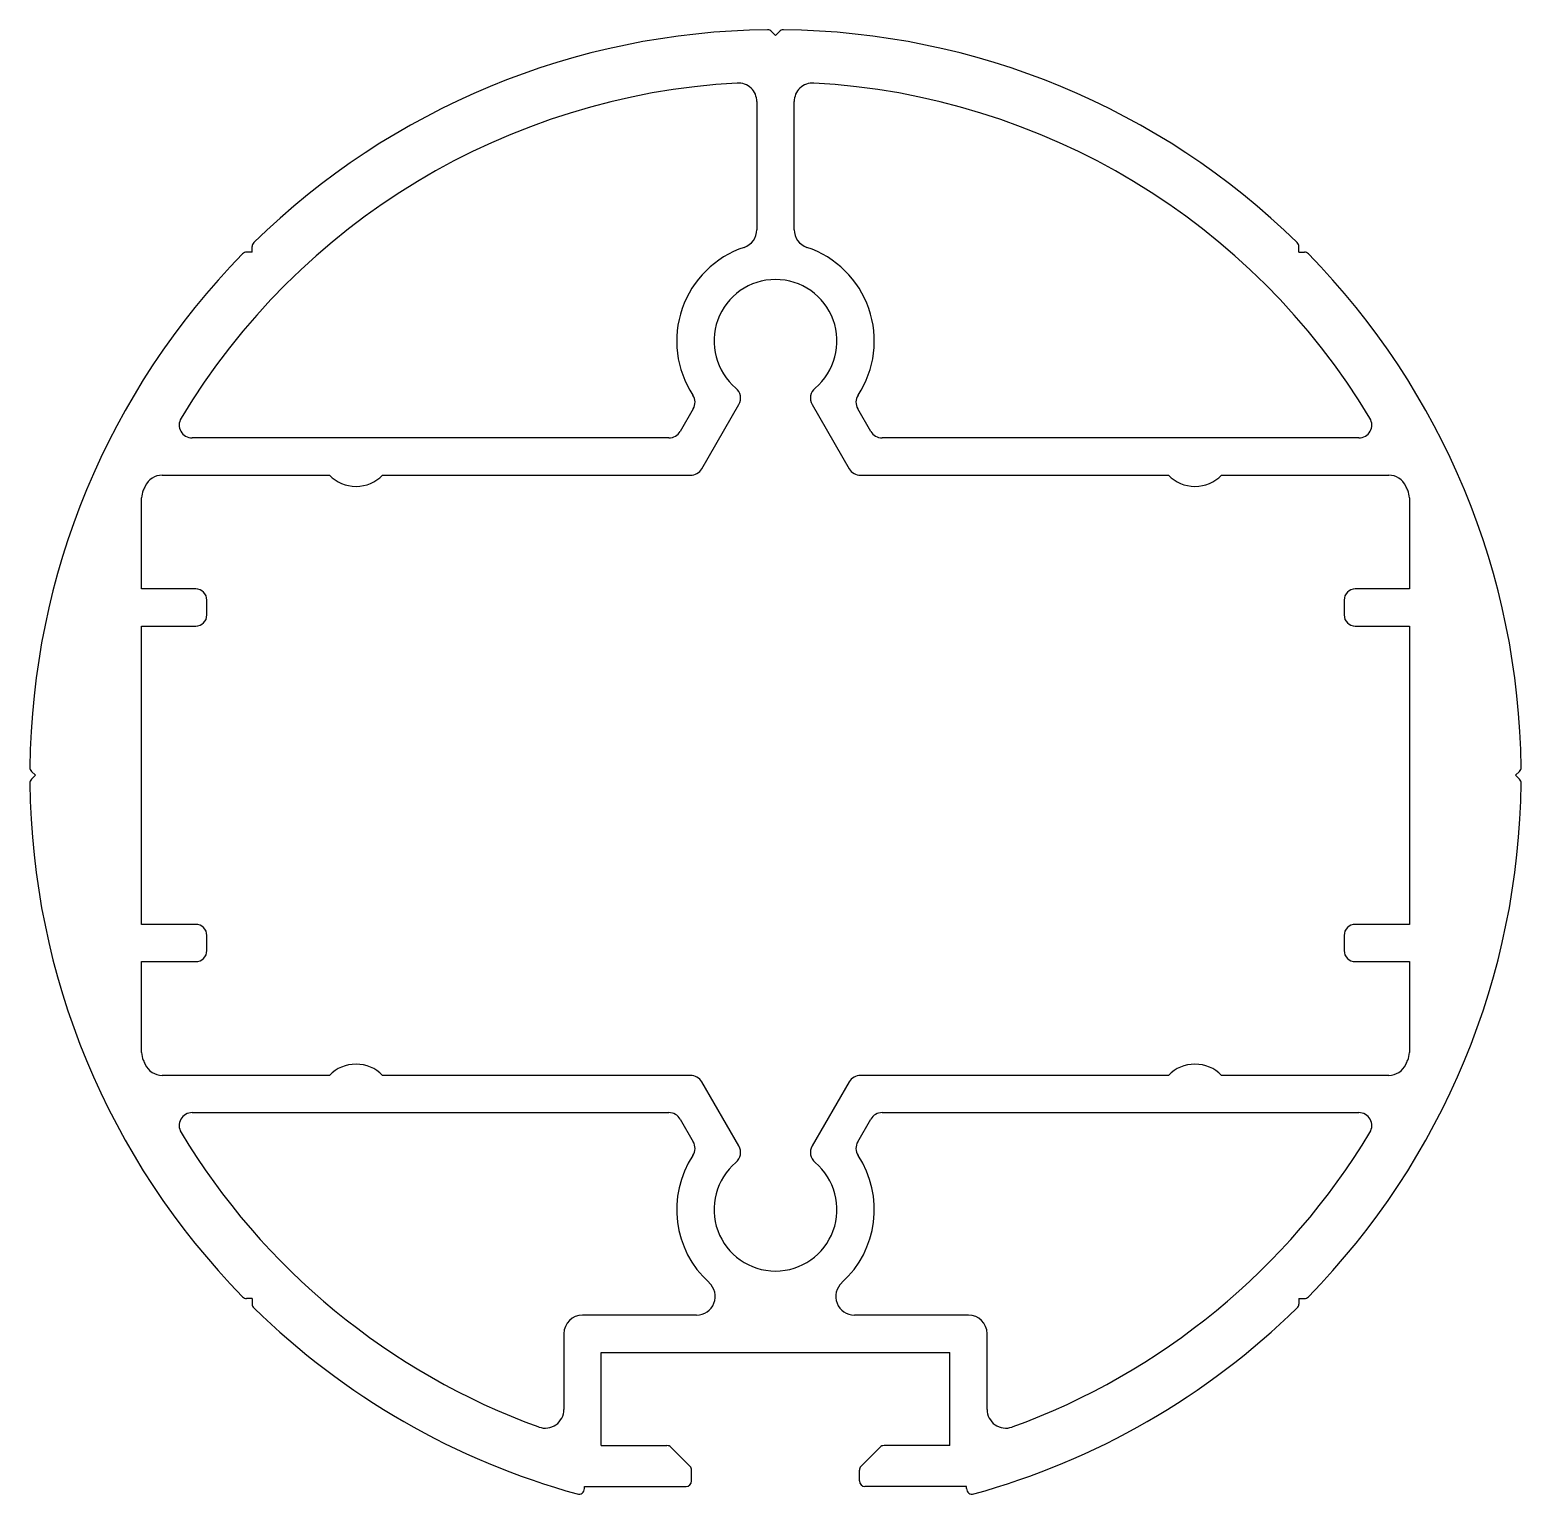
# Model space of a CAD drawing. Extents: x 344.1 to 424.1, y 897.1 to 975.7.
import ezdxf

# ---------------------------------------------------------------- set-up
doc = ezdxf.new("R2010")
doc.units = 0
doc.layers.get('0').update_dxf_attribs({"linetype": 'CONTINUOUS'})

msp = doc.modelspace()

# ---------------------------------------------------------------- linework, layer by layer
for p, q in [((384.113, 975.397), (383.903, 975.606)), ((384.113, 975.397), (384.323, 975.606)), ((383.113, 971.841), (383.113, 964.971)), ((385.113, 964.971), (385.113, 971.841)), ((356.041, 963.769), (356.041, 964.065)), ((412.185, 963.769), (412.185, 964.065)), ((356.041, 963.769), (355.744, 963.769)), ((412.185, 963.769), (412.482, 963.769)), ((379.702, 955.356), (379.003, 954.147)), ((380.158, 952.147), (382.144, 955.586)), ((386.082, 955.586), (388.068, 952.147)), ((389.223, 954.147), (388.524, 955.356)), ((378.397, 953.797), (352.827, 953.797)), ((415.399, 953.797), (389.829, 953.797)), ((351.213, 951.797), (360.185, 951.797)), ((363.041, 951.797), (379.552, 951.797)), ((388.674, 951.797), (405.185, 951.797)), ((408.041, 951.797), (417.013, 951.797)), ((350.113, 945.697), (350.113, 950.577)), ((418.113, 950.577), (418.113, 945.697)), ((353.013, 945.697), (350.113, 945.697)), ((418.113, 945.697), (415.213, 945.697)), ((353.613, 944.297), (353.613, 945.097)), ((414.613, 945.097), (414.613, 944.297)), ((350.113, 943.697), (353.013, 943.697)), ((350.113, 927.697), (350.113, 943.697)), ((415.213, 943.697), (418.113, 943.697)), ((418.113, 943.697), (418.113, 927.697)), ((344.413, 935.697), (344.203, 935.906)), ((344.413, 935.697), (344.203, 935.487)), ((423.813, 935.697), (424.023, 935.906)), ((423.813, 935.697), (424.023, 935.487)), ((353.013, 927.697), (350.113, 927.697)), ((418.113, 927.697), (415.213, 927.697)), ((353.613, 926.297), (353.613, 927.097)), ((414.613, 927.097), (414.613, 926.297)), ((350.113, 925.697), (353.013, 925.697)), ((350.113, 920.816), (350.113, 925.697)), ((415.213, 925.697), (418.113, 925.697)), ((418.113, 925.697), (418.113, 920.816)), ((360.185, 919.597), (351.213, 919.597)), ((379.552, 919.597), (363.041, 919.597)), ((382.144, 915.807), (380.158, 919.247)), ((388.068, 919.247), (386.082, 915.807)), ((405.185, 919.597), (388.674, 919.597)), ((417.013, 919.597), (408.041, 919.597)), ((352.827, 917.597), (378.397, 917.597)), ((389.829, 917.597), (415.399, 917.597)), ((379.003, 917.247), (379.702, 916.037)), ((388.524, 916.037), (389.223, 917.247)), ((356.041, 907.624), (355.744, 907.624)), ((356.041, 907.624), (356.041, 907.328)), ((412.185, 907.624), (412.482, 907.624)), ((412.185, 907.624), (412.185, 907.328)), ((379.878, 906.732), (373.763, 906.732)), ((394.463, 906.732), (388.348, 906.732)), ((372.763, 905.732), (372.763, 901.668)), ((395.463, 901.668), (395.463, 905.732)), ((374.763, 904.732), (393.463, 904.732)), ((374.763, 899.732), (374.763, 904.732)), ((393.463, 899.732), (393.463, 904.732)), ((374.763, 899.732), (378.289, 899.732)), ((378.501, 899.644), (379.525, 898.62)), ((389.725, 899.644), (388.701, 898.62)), ((393.463, 899.732), (389.937, 899.732)), ((379.613, 897.832), (379.613, 898.408)), ((388.613, 897.832), (388.613, 898.408)), ((373.863, 897.424), (373.863, 897.532)), ((373.863, 897.532), (379.313, 897.532)), ((394.363, 897.532), (388.913, 897.532)), ((394.363, 897.424), (394.363, 897.532))]:
    msp.add_line(p, q)
for centre, radius, start, end in [((384.113, 935.697), 40, 90.60908, 134.39092), ((383.691, 975.394), 0.3, 45, 90.60908), ((384.535, 975.394), 0.3, 89.39092, 135), ((384.113, 935.697), 40, 45.60908, 89.39092), ((384.113, 935.697), 37.2, 93.16713, 148.99797), ((382.113, 971.841), 1, 0, 93.16713), ((386.113, 971.841), 1, 86.83287, 180), ((384.113, 935.697), 37.2, 31.00203, 86.83287), ((382.113, 964.971), 1, 288.5094, 0), ((386.113, 964.971), 1, 180, 251.4906), ((356.341, 964.065), 0.3, 134.39092, 180), ((384.113, 958.997), 5.3, 108.5094, 213.25632), ((384.113, 958.997), 5.3, 326.74368, 71.4906), ((411.885, 964.065), 0.3, 0, 45.60908), ((384.113, 935.697), 40, 135.60908, 179.39092), ((355.744, 963.469), 0.3, 90, 135.60908), ((412.482, 963.469), 0.3, 44.39092, 90), ((384.113, 935.697), 40, 0.60908, 44.39092), ((384.113, 958.997), 3.3, 310.07866, 229.92134), ((379.096, 955.706), 0.7, 330, 33.25632), ((381.538, 955.936), 0.7, 330, 49.92134), ((386.688, 955.936), 0.7, 130.07866, 210), ((389.13, 955.706), 0.7, 146.74368, 210), ((352.827, 954.497), 0.7, 148.99797, 270), ((415.399, 954.497), 0.7, 270, 31.00203), ((378.397, 954.497), 0.7, 270, 330), ((389.829, 954.497), 0.7, 210, 270), ((379.552, 952.497), 0.7, 270, 330), ((388.674, 952.497), 0.7, 210, 270), ((384.113, 935.697), 37.2, 155.34666, 155.72771), ((351.213, 950.797), 1, 90, 155.34666), ((361.613, 953.197), 2, 224.427, 315.573), ((406.613, 953.197), 2, 224.427, 315.573), ((417.013, 950.797), 1, 24.65334, 90), ((384.113, 935.697), 37.2, 24.27229, 24.65334), ((351.113, 950.577), 1, 155.72771, 180), ((417.113, 950.577), 1, 0, 24.27229), ((353.013, 945.097), 0.6, 0, 90), ((415.213, 945.097), 0.6, 90, 180), ((353.013, 944.297), 0.6, 270, 0), ((415.213, 944.297), 0.6, 180, 270), ((344.415, 936.119), 0.3, 179.39092, 225), ((423.811, 936.119), 0.3, 315, 0.60908), ((344.415, 935.274), 0.3, 135, 180.60908), ((384.113, 935.697), 40, 180.60908, 224.39092), ((384.113, 935.697), 40, 315.60908, 359.39092), ((423.811, 935.274), 0.3, 359.39092, 45), ((353.013, 927.097), 0.6, 0, 90), ((415.213, 927.097), 0.6, 90, 180), ((353.013, 926.297), 0.6, 270, 0), ((415.213, 926.297), 0.6, 180, 270), ((351.113, 920.816), 1, 180, 204.27229), ((417.113, 920.816), 1, 335.72771, 0), ((384.113, 935.697), 37.2, 204.27229, 204.65334), ((351.213, 920.597), 1, 204.65334, 270), ((361.613, 918.197), 2, 44.427, 135.573), ((406.613, 918.197), 2, 44.427, 135.573), ((417.013, 920.597), 1, 270, 335.34666), ((384.113, 935.697), 37.2, 335.34666, 335.72771), ((379.552, 918.897), 0.7, 30, 90), ((388.674, 918.897), 0.7, 90, 150), ((352.827, 916.897), 0.7, 90, 211.00203), ((378.397, 916.897), 0.7, 30, 90), ((389.829, 916.897), 0.7, 90, 150), ((415.399, 916.897), 0.7, 328.99797, 90), ((384.113, 935.697), 37.2, 211.00203, 250.05242), ((379.096, 915.687), 0.7, 326.74368, 30), ((389.13, 915.687), 0.7, 150, 213.25632), ((384.113, 935.697), 37.2, 289.94758, 328.99797), ((384.113, 912.397), 5.3, 146.74368, 227.76417), ((381.538, 915.457), 0.7, 310.07866, 30), ((386.688, 915.457), 0.7, 150, 229.92134), ((384.113, 912.397), 5.3, 312.23583, 33.25632), ((384.113, 912.397), 3.3, 130.07866, 49.92134), ((379.878, 907.732), 1, 270, 47.76417), ((388.348, 907.732), 1, 132.23583, 270), ((355.744, 907.924), 0.3, 224.39092, 270), ((356.341, 907.328), 0.3, 180, 225.60908), ((411.885, 907.328), 0.3, 314.39092, 0), ((412.482, 907.924), 0.3, 270, 315.60908), ((384.113, 935.697), 40, 225.60908, 254.58889), ((373.763, 905.732), 1, 90, 180), ((394.463, 905.732), 1, 0, 90), ((384.113, 935.697), 40, 285.41111, 314.39092), ((371.763, 901.668), 1, 250.05242, 0), ((396.463, 901.668), 1, 180, 289.94758), ((378.289, 899.432), 0.3, 45, 90), ((389.937, 899.432), 0.3, 90, 135), ((379.313, 898.408), 0.3, 0, 45), ((388.913, 898.408), 0.3, 135, 180), ((379.313, 897.832), 0.3, 270, 0), ((388.913, 897.832), 0.3, 180, 270), ((373.563, 897.424), 0.3, 254.58889, 0), ((394.663, 897.424), 0.3, 180, 285.41111)]:
    msp.add_arc(centre, radius, start, end)

doc.saveas('drawing.dxf')
